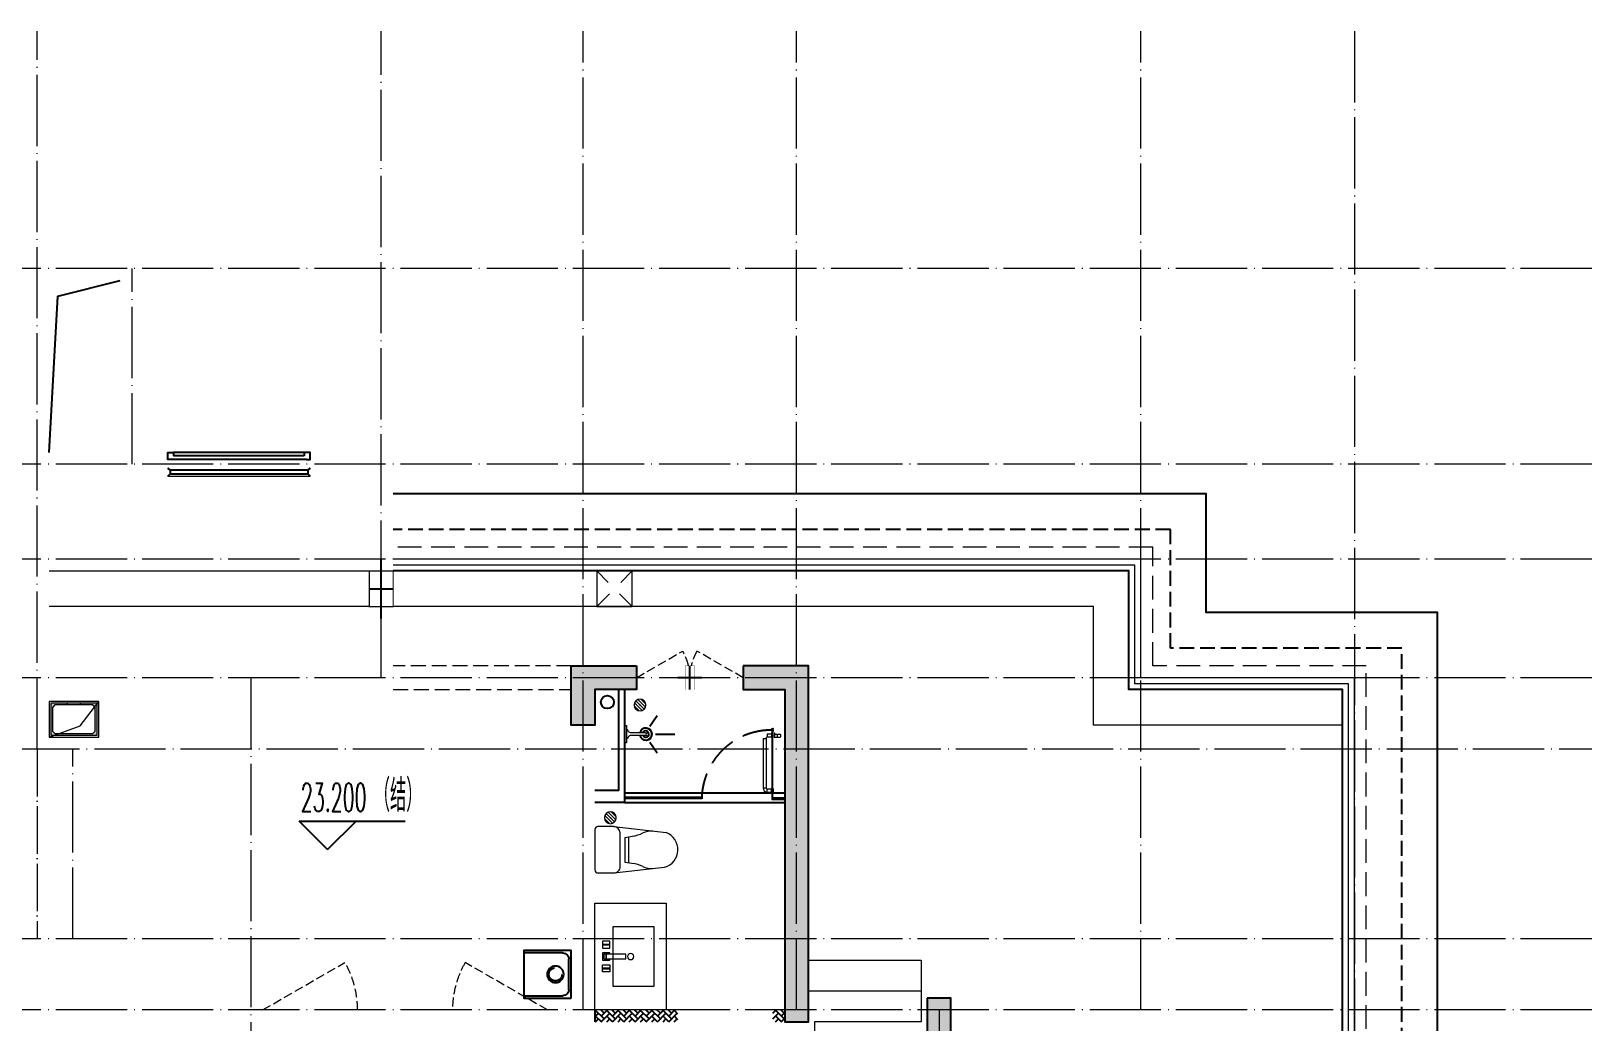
# Model space of a CAD drawing. Extents: x -518115 to 389031, y -231062 to 1628073.
# Drawn here: x 52167 to 65317, y 292815 to 301165 of the extents above; entities that cross this region are included whole.
import ezdxf

# ---------------------------------------------------------------- set-up
doc = ezdxf.new("R2010")
doc.units = 0
doc.header["$LTSCALE"] = 1000
doc.header["$MEASUREMENT"] = 0
for name, pattern in [('#P_--_20B1_001_t3$0$DASH', [0.35, 0.25, -0.1]), ('__DASH', [0.35, 0.25, -0.1]), ('DASH', [0.35, 0.25, -0.1]), ('DOTE', [2.4200000000000004, 2, -0.2, 0.02, -0.2])]:
    doc.linetypes.add(name, pattern=pattern)
for name, color, linetype in [('3-栏杆1', 135, 'Continuous'), ('COLU', 7, 'Continuous'), ('DIM_ELEV', 3, 'Continuous'), ('IP-bath&kitchen-JOHNSON', 4, 'Continuous'), ('P-bath&kitchen-JOHNSON', 4, 'Continuous'), ('ROOF', 183, 'Continuous'), ('S-砼墙填充', 251, 'Continuous'), ('VPIPE-中水', 122, 'Continuous'), ('VPIPE-雨水', 4, 'DASH'), ('保温', 6, 'Continuous'), ('机电标识类', 1, 'Continuous'), ('污水', 3, 'Continuous'), ('看线', 251, 'Continuous'), ('管', 193, 'Continuous'), ('铝合金', 144, 'Continuous')]:
    doc.layers.add(name, color=color, linetype=linetype)
for name, color, linetype, lineweight in [('DOTE', 19, 'DOTE', 9), ('LVTRY', 1, 'Continuous', 13), ('PUB_HATCH', 8, 'Continuous', 9), ('STAIR', 2, 'Continuous', 18), ('WINDOW', 144, 'Continuous', 15), ('平面-分水线', 214, 'Continuous', 15), ('平面-排水沟', 86, 'Continuous', 15), ('平面-栏杆', 135, 'Continuous', 15), ('平面-看线', 45, 'Continuous', 15), ('平面-空调室内机', 176, 'Continuous', 9), ('空调', 76, 'Continuous', 13), ('立面-洞口示意', 152, 'Continuous', 13)]:
    doc.layers.add(name, color=color, linetype=linetype, lineweight=lineweight)
doc.styles.add('_TCH_DIM', font='SIMPLEX.shx', dxfattribs={"width": 0.7, "bigfont": 'GBCBIG.shx'})
pattern_1 = [(45, (0, 0), (0, 47.41575231924514), [100.584, -33.528]), (135, (23.70786, 23.70786), (3.05311331771918e-15, 47.41575231924513), [100.584, -33.528])]

# ---------------------------------------------------------------- blocks, each defined once
blk = doc.blocks.new('GDGDGDSDA')
at = {"layer": 'DOTE', "linetype": 'DOTE', "ltscale": 0.3}
for p, q in [((458234.8193122006, 370058.6020862635), (458234.8193122008, 376108.3318260653)), ((461134.8193127813, 370658.3318185185), (461134.8193128081, 376108.3318260653)), ((462834.8193122285, 367858.3318270331), (462834.819311643, 376108.3318260653)), ((464634.8193123189, 367858.3318270331), (464634.8193123189, 376108.3318260653)), ((467534.8193124284, 367858.3318188415), (467534.8193124284, 376108.3318260653)), ((469334.8193115437, 376108.3318260653), (469334.8193115436, 359558.331827242)), ((471334.8193115436, 374108.3318260653), (417334.819312298, 374108.3318260653)), ((459034.8193122006, 372458.3318262678), (459034.8193122008, 374108.3318260652)), ((471334.8193115436, 372458.3318262678), (417334.819312298, 372458.3318262678)), ((471334.8193115436, 371658.3318203397), (417334.819312298, 371658.3318203398)), ((471334.8193115436, 370658.3318268224), (417334.819312298, 370658.3318268225)), ((460034.6024018053, 370658.3318268224), (460034.8407879619, 359558.331827242)), ((417334.819312298, 370058.602097323), (471334.8193115436, 370058.6020517343)), ((458534.8200549022, 368458.3318260834), (458534.8200551667, 370058.3318260844)), ((471334.8193115436, 368458.3318260833), (417334.819312298, 368458.3318260835)), ((471334.8193115436, 367858.3318270331), (417334.819312298, 367858.3318270331)), ((465834.8193117154, 367858.3318189288), (465834.8193117154, 359558.331827242))]:
    blk.add_line(p, q, dxfattribs=at)
blk = doc.blocks.new('dongkong')
blk.add_wipeout([(-603756.0415179721, 210770.96306340612), (-603756.0415180603, 210570.80961624245), (-603836.0415181214, 210570.80961593534), (-603836.0415181519, 210770.96306307407)])
at = {"layer": '机电标识类', "color": 250, "linetype": 'DASH', "ltscale": 400}
for p, q in [((-603896.0415180789, 210670.6929921169), (-603696.0415180789, 210670.6929921169)), ((-603796.0415180789, 210770.9630630909), (-603796.0415180789, 210570.8096162414))]:
    blk.add_line(p, q, dxfattribs=at)
at = {"layer": '空调', "color": 6, "linetype": 'DASH', "const_width": 2}
blk.add_lwpolyline([(-603756.0415180789, 210770.9630630909), (-603756.0415180789, 210570.8096162414), (-603836.0415180789, 210570.8096162414), (-603836.0415180789, 210770.9630630909)], close=True, dxfattribs=at)
blk = doc.blocks.new('R5T6Y7TRF')
at = {"layer": '平面-分水线', "color": 4, "elevation": -134.4000000000001}
blk.add_lwpolyline([(392484.8541893135, -26437.61814984633), (392784.8541893135, -26437.61814984633), (392784.8541893135, -26737.61814984633), (392484.8541893135, -26737.61814984633)], close=True, dxfattribs=at)
for points in [[(392484.8541893137, -26437.61814984609), (392581.6677419271, -26534.43170245946)], [(392688.0406367002, -26534.43170245946), (392784.8541893137, -26437.61814984609)], [(392484.8541893137, -26737.61814984609), (392593.291564103, -26629.18077505683)], [(392676.4168145243, -26629.18077505683), (392784.8541893137, -26737.61814984609)]]:
    blk.add_lwpolyline(points, dxfattribs=at)
blk = doc.blocks.new('GDGDGDGRGD')
at = {"linetype": '__DASH', "ltscale": 0.1}
blk.add_wipeout([(428916.84760748764, 296115.3631000773), (428716.694160324, 296115.3630999893), (428716.6941600065, 295815.3630998155), (428916.8476071452, 295815.3630997849)], dxfattribs=at).dxf.layer = '污水'
at = {"layer": '机电标识类', "color": 250, "linetype": 'DASH', "ltscale": 400}
for p, q in [((428816.7708839058, 295715.3630940171), (428816.7708839058, 296215.3631000333)), ((428916.8476071691, 295965.3613519751), (428716.6941603196, 295965.3613519752))]:
    blk.add_line(p, q, dxfattribs=at)
at = {"layer": '污水', "linetype": '__DASH', "ltscale": 0.1, "const_width": 10}
blk.add_lwpolyline([(428916.8476071724, 296115.3630999706), (428716.6941603228, 296115.3630999707), (428716.6941603125, 295815.363099858), (428916.847607162, 295815.3630998579)], close=True, dxfattribs=at)
blk = doc.blocks.new('GDGDGRD')
at = {"layer": 'S-砼墙填充'}
h = blk.add_hatch(color=256, dxfattribs=at)
h.dxf.hatch_style = 1
h.paths.add_polyline_path([(425766.5794054426, 295815.3630852421), (425766.5794054426, 295615.3630852421), (425416.5787021094, 295615.3630854151), (425416.5787033085, 292815.3630859881), (425216.5787033085, 292815.3630859881), (425216.5787021094, 295815.3630854151)])
h = blk.add_hatch(color=256, dxfattribs=at)
h.dxf.hatch_style = 1
h.paths.add_polyline_path([(426666.6709222656, 295815.3630856257), (426666.6709222656, 295615.3630856257), (427016.5444422306, 295615.3630999586), (427016.5444410441, 295315.3631574876), (427216.5444410441, 295315.3631574876), (427216.5444422306, 295815.3630999586)])
h = blk.add_hatch(color=256, dxfattribs=at)
h.dxf.hatch_style = 1
h.paths.add_polyline_path([(424216.556240608, 293015.3630997556), (424216.556240608, 292815.3630997556), (424216.5562417945, 292165.3631572846), (424016.5562417945, 292165.3631572846), (424016.556240608, 293015.3630997556)])
at = {"layer": 'COLU', "color": 6}
for points in [[(425766.5794054426, 295815.3630852421), (425766.5794054426, 295615.3630852421), (425416.5787021094, 295615.3630854151), (425416.5787033085, 292815.3630859881), (425216.5787033085, 292815.3630859881), (425216.5787021094, 295815.3630854151)], [(426666.6709222656, 295815.3630856257), (426666.6709222656, 295615.3630856257), (427016.5444422306, 295615.3630999586), (427016.5444410441, 295315.3631574876), (427216.5444410441, 295315.3631574876), (427216.5444422306, 295815.3630999586)], [(424216.556240608, 293015.3630997556), (424216.556240608, 292815.3630997556), (424216.556240608, 292815.3630997556), (424216.5562417945, 292165.3631572846), (424016.5562417945, 292165.3631572846), (424016.556240608, 293015.3630997556)]]:
    blk.add_lwpolyline(points, close=True, dxfattribs=at)
blk = doc.blocks.new('VXVXVXDVXDVXVDX')
at = {"layer": '保温', "linetype": 'ByBlock', "ltscale": 10}
h = blk.add_hatch(dxfattribs=at)
h.set_pattern_fill('AR-HBONE', color=251, scale=55)
h.set_pattern_definition(pattern_1)
h.paths.add_polyline_path([(425516.5787158769, 292815.3630860538), (425516.5786749359, 292915.3630860629), (425416.5786828165, 292915.3663592454), (425416.5787237576, 292815.3663592363)])
h = blk.add_hatch(dxfattribs=at)
h.set_pattern_fill('AR-HBONE', color=251, scale=55)
h.set_pattern_definition(pattern_1)
h.paths.add_polyline_path([(427016.5787225708, 292815.3630863895), (427016.5786816297, 292915.3630863986), (426316.5786749361, 292915.3663593241), (426316.5787158771, 292815.3663593151)])
at = {"layer": '保温', "color": 251, "linetype": 'ByBlock', "ltscale": 10}
blk.add_line((427016.5787020889, 292915.3630863958), (427016.5787021116, 292815.3630863922), dxfattribs=at)
blk = doc.blocks.new('A$C3EB2330C')
at = {"layer": '管'}
for p, q in [((-0.0007213222561404109, 379.9995217677206), (329.9992786777439, 379.9995217677206)), ((379.9992786777439, 329.9995217677206), (379.9992786777439, 69.99952176772058)), ((329.9992786777439, 19.99952176772058), (-0.0007213222561404109, 19.99952176772058))]:
    blk.add_line(p, q, dxfattribs=at)
blk.add_lwpolyline([(399.9992786777439, 399.9995217677206), (399.9992786777439, -0.000478232279419899), (-0.0007213222561404109, -0.000478232279419899), (-0.0007213222561404109, 399.9995217677206)], close=True, dxfattribs=at)
for centre, start, end in [((329.9992786777439, 329.9995217677206), 0, 90), ((329.9992786777439, 69.99952176772058), 270, 360)]:
    blk.add_arc(centre, 50, start, end, dxfattribs=at)
blk.add_ellipse((267.4755955390865, 199.9995217677206), major_axis=(-49.49747468307308, -49.49747468307304), ratio=0.9999999999994058, start_param=-0.7853981633977454, end_param=5.49778714378184, dxfattribs=at)
blk = doc.blocks.new('rrrrrrrrrrrra')
for p, q in [((-112.3975646988256, 458.7312025176361), (-112.3975646988256, 324.3323662159964)), ((252.6024353011744, 483.7312025176361), (-87.39756469882559, 483.7312025176361)), ((277.6024353011744, 324.3323662159964), (277.6024353011744, 458.7312025176361)), ((-112.3975646988256, 324.3323662159964), (-63.69972878636327, -103.3637925456278)), ((-59.12511469877791, 271.0599162159488), (224.3299853011267, 271.0599162159488)), ((277.6024353011744, 324.3323662159964), (227.5135563242948, -115.5808400628157)), ((-20.6103619200876, 232.4137265472673), (-34.18044077546801, 153.6153487120755)), ((191.3197469591396, 200.4502565474249), (-26.11487635679077, 200.4502565474249)), ((185.8152325224364, 232.4137265477329), (-20.6103619200876, 232.4137265472673)), ((185.8152325224364, 232.4137265477329), (199.3853113778168, 153.6153487125412))]:
    blk.add_line(p, q)
for centre, radius, start, end in [((-87.39756469882559, 458.7312025176361), 25, 90, 180), ((252.6024353011744, 458.7312025176361), 25, 0, 90), ((-59.12511469877791, 324.3323662164621), 53.27245000000602, 180, 270), ((224.3299853008939, 324.3323662164621), 53.27245000000253, 270, 0), ((-322.583031725022, 209.8070477982983), 293.8257332377133, 333.5368539848596, 351.4828191908725), ((487.787902327138, 209.8070477982983), 293.8257332377133, 188.5171808091275, 206.4631460151405), ((148.969911527005, -3.179016253445297), 224.0767612256445, 158.5202191710939, 180), ((16.2349590753438, -3.179016253445297), 224.0767612256723, 0, 21.47978082890611), ((83.83053322241176, -63.61970424279571), 152.7899563564, 195.0773243454172, 340.1181212308546)]:
    blk.add_arc(centre, radius, start, end)
blk = doc.blocks.new('A$C1E0F638F')
for points in [[(499.7003750004806, 435.1003879043274), (499.7003750004806, 85.1003879038617), (-4.325015470385551e-05, 85.10038790432736), (-4.325015470385551e-05, 435.1003879038617)], [(269.850552206859, 30.00024752598256), (229.850552206859, 30.00024752644822), (229.850552206859, 195.0002475259826), (269.850552206859, 195.0002475264482)], [(119.850552206859, 0.0002475259825587273), (179.850552206859, 0.0002475259825587273), (179.850552206859, 60.00024752598256), (119.850552206859, 60.00024752598256)], [(146.850552206859, 55.00024752598256), (152.850552206859, 55.00024752644822), (152.850552206859, 5.00024752644822), (146.850552206859, 5.00024752644822)], [(229.850552206859, 30.00024752644822), (269.850552206859, 30.00024752598256), (269.850552206859, 10.00024752598256), (229.850552206859, 10.00024752644822)], [(379.850552206859, 0.0002475259825587273), (319.850552206859, 0.0002475264482200146), (319.850552206859, 60.00024752644822), (379.850552206859, 60.00024752644822)], [(352.850552206859, 55.00024752598256), (346.850552206859, 55.00024752598256), (346.850552206859, 5.000247525982559), (352.850552206859, 5.000247525982559)]]:
    blk.add_lwpolyline(points, close=True)
blk.add_lwpolyline([(269.850552206859, 60.00024752598256), (279.850552206859, 60.00024752598256), (279.850552206859, 0.0002475264482200146), (219.850552206859, 0.0002475259825587273), (219.850552206859, 60.00024752598256), (229.850552206859, 60.00024752644822)])
blk.add_circle((249.850552206859, 236.2614032463171), 26)
blk = doc.blocks.new('$lvtry$00000171')
for p, q in [((-74.24621202462731, 10.60660171788186), (-10.60660171788186, 74.24621202462731)), ((-69.81875867368217, -27.39235180270043), (27.39235180242758, 69.81875867368217)), ((-53.03300858900184, -53.03300858886359), (53.03300858900184, 53.03300858886359)), ((-27.39235180242758, -69.81875867368217), (69.81875867368217, 27.39235180270043)), ((10.60660171788186, -74.24621202462731), (74.24621202462731, -10.60660171788186))]:
    blk.add_line(p, q)
blk.add_circle((0, 0), 75)
blk.add_point((0, 0))
blk = doc.blocks.new('135')
blk.add_hatch(color=256).paths.add_polyline_path([(4.76418280357393, 1.812162386259842), (3.614183923258678, -0.9586682789313272), (-4.698308072380313, 2.491328362025341), (-3.548309192054148, 5.262159027231063)])
for p, q in [((-6.34257382159194, 2.632406550414998), (5.421245566391007, -2.250020692198631)), ((-5.698204626369259, 2.906323017595241), (-5.160113183243083, 2.682994842084553)), ((-5.555794630552554, 18.93025617586591), (-3.355794630551827, 19.41189882087838)), ((-3.355794630551827, 19.41189882087838), (-5.502586708164016, 19.38346581543646)), ((5.249555696867901, 10.9245783101278), (-5.25044430312846, 10.93328680312606)), ((5.227938415449898, 9.660595023749009), (-5.205485498692723, 9.660595023727183)), ((-5.160113183243083, 2.682994842084553), (-3.818447822857706, 5.915630618167598)), ((-5.000000000007275, 10.93307908955376), (-5.000000000007275, 30.53458335841333)), ((-3.818447822857706, 5.915630618167598), (5.417654394495911, 2.08230101709978)), ((0, -9.095e-13), (-7.276000000000001e-12, 39.11915162772765)), ((5.617387633388716, 18.86060526279379), (3.417387633387988, 19.34224790780627)), ((3.417387633387988, 19.34224790780627), (5.564179711000178, 19.31381490236435)), ((4.075989034128724, -1.150334758983262), (5.417654394495911, 2.08230101709978)), ((4.999999999996362, 10.92478528669653), (4.999999999992723, 32.30060393840449)), ((4.075989034125087, -1.150334758983262), (5.7233188174323, -1.834038541420341))]:
    blk.add_line(p, q)
for centre, radius, start, end in [((6.161034868437128, 15.83646535001662), 13.51105029248686, 151.0147378050733, 204.8403314206463), ((13.49583268638525, 4.204098348475781), 20.48112573357894, 163.092431708237, 182.0011966084188), ((-5.975522388205718, 3.562607190228845), 1, 184.2275252268287, 248.4661137629982), ((13.54264475737364, 4.193994001077044), 19.52885339284392, 163.7443120071847, 182.5268738689926), ((8.625610374787357, 15.4674340699994), 14.59806099666519, 166.2780045267358, 198.0953497200314), ((-5.467505949505721, 3.349919817060253), 0.5, 181.9385014602077, 247.2597126889964), ((-5.220308285297505, 22.14142036417525), 0.5, 335.7643365041333, 151.0147378054934), ((3.827398038803949, 18.06844884589281), 9.42220170707689, 155.7643365036202, 171.9772791662345), ((5.153695528464595, 22.26171150950449), 0.5, 29.84246110022977, 204.5740373216479), ((-5.946870150815811, 17.18555889137405), 11.70614123311011, 10.4750181798539, 24.57403732164799), ((29.07817214454553, 6.708467335577552), 24.03224306675829, 172.943947749341, 199.2318175570648), ((-6.288615623223449, 15.43590622998363), 12.3887641438454, 338.644919711974, 16.04760207510264), ((-6.035673477003001, 15.84248269684667), 13.39994098009156, 334.9111406033848, 29.84246110034611), ((26.37160870551816, 6.273545375245702), 20.6409126368038, 169.1453753653255, 199.9525787155704), ((5.869786496521555, -1.169297062749137), 1.170107913508445, 247.4597126892894, 19.95257871601565), ((5.914985297487874, -1.372233430550295), 0.5, 247.4597126892894, 19.23181755750988)]:
    blk.add_arc(centre, radius, start, end)
blk.add_open_spline([(-5.000000000007275, 30.53458335841333), (-4.10443294849756, 31.33336597555081), (-2.288282033354334, 32.95324444101334), (0.90438098919185, 29.19536669430727), (3.450096077842316, 31.12548990286359), (4.999999999992723, 32.30060393840449)], degree=3, knots=[0, 0, 0, 0, 3.066329070407599, 6.218313121244897, 11.12413523619883, 11.12413523619883, 11.12413523619883, 11.12413523619883])
blk = doc.blocks.new('SDFAWERAWER')
at = {"layer": 'LVTRY', "color": 1}
for p, q in [((593941.1893833182, -1242210.071718162), (593783.7054442759, -1242594.768872668)), ((593964.6458707345, -1242219.669193542), (593807.1619316919, -1242604.366348048)), ((593941.1893833182, -1242210.071718162), (593964.6458707345, -1242219.669193542)), ((593987.7654218215, -1242190.543110286), (593978.1679464299, -1242213.999597729)), ((594007.4885557, -1242225.996441955), (593978.1679464299, -1242213.999597729)), ((594017.0860310916, -1242202.539954511), (593987.7654218215, -1242190.543110286)), ((594015.8193360465, -1242220.432964417), (594027.1688849085, -1242192.714558183)), ((594015.8193360465, -1242220.432964417), (594021.6828450572, -1242222.833830523)), ((594025.7000045974, -1242203.902384486), (594018.4845674199, -1242221.524267195)), ((594018.4845674199, -1242221.524267195), (594021.4897947444, -1242220.265124338)), ((594025.3530065713, -1242210.830205286), (594021.4897947444, -1242220.265124338)), ((594022.5558872721, -1242220.70164544), (594021.6828450572, -1242222.833830523)), ((594021.6828450572, -1242222.833830523), (594023.9367655669, -1242221.889473379)), ((594022.6186791044, -1242211.427743668), (594029.8341162818, -1242193.80586096)), ((594024.1550261178, -1242221.356427115), (594023.937164888, -1242221.888498138)), ((594025.3530065713, -1242210.830205286), (594031.0932591765, -1242196.811088268)), ((594027.1688849085, -1242192.714558183), (594033.0323939191, -1242195.115424288)), ((594027.746431214, -1242234.285170699), (594078.3911199654, -1242255.006992549)), ((594029.8341162818, -1242193.80586096), (594031.0932591765, -1242196.811088268)), ((594032.1593517042, -1242197.24760937), (594033.0323939191, -1242195.115424288)), ((594033.0323939191, -1242195.115424288), (594033.976751101, -1242197.369344781)), ((594033.7584905497, -1242197.902391045), (594033.9763517794, -1242197.370320023)), ((594047.2517495372, -1242200.933083513), (594035.9092786319, -1242228.654386825)), ((594035.9092786319, -1242228.654386825), (594038.5747885434, -1242229.745009019)), ((594037.3439066054, -1242210.828683256), (594087.9885953569, -1242231.550505105)), ((594038.5747885434, -1242229.745009019), (594045.1743897707, -1242213.615406493)), ((594038.5747885434, -1242229.745009019), (594041.579694262, -1242228.485098852)), ((594041.579694262, -1242228.485098852), (594051.1771696536, -1242205.028611409)), ((594049.9172594484, -1242202.023705706), (594043.3176582216, -1242218.153308231)), ((594047.2517495372, -1242200.933083513), (594049.9172594484, -1242202.023705706)), ((594049.9172594484, -1242202.023705706), (594051.1771696536, -1242205.028611409)), ((594057.0670404839, -1242246.282014925), (594066.6645158757, -1242222.825527482)), ((593783.7054442759, -1242594.768872668), (593807.1619316919, -1242604.366348048)), ((593803.2340521519, -1242641.344911171), (593812.8315275433, -1242617.888423728)), ((593803.2340521519, -1242641.344911171), (593832.554661422, -1242653.341755396)), ((593812.8315275433, -1242617.888423728), (593842.1521368134, -1242629.885267953)), ((593842.1521368134, -1242629.885267953), (593832.554661422, -1242653.341755396)), ((593833.814571627, -1242656.346661099), (593832.554661422, -1242653.341755396)), ((593845.157042532, -1242628.625357786), (593833.814571627, -1242656.346661099)), ((593836.4800815652, -1242657.437283303), (593833.814571627, -1242656.346661099)), ((593847.8225524705, -1242629.715979991), (593836.4800815652, -1242657.437283303)), ((593845.157042532, -1242628.625357786), (593842.1521368134, -1242629.885267953)), ((593847.8225524705, -1242629.715979991), (593845.157042532, -1242628.625357786)), ((593847.1421213057, -1242661.799772115), (593858.4845922105, -1242634.078468803)), ((593847.1421213057, -1242661.799772115), (593849.807631217, -1242662.890394308)), ((593849.807631217, -1242662.890394308), (593861.150102122, -1242635.169090996)), ((593852.0613105225, -1242661.945461682), (593862.0950347865, -1242637.422770285)), ((593858.4845922105, -1242634.078468803), (593861.150102122, -1242635.169090996)), ((593861.150102122, -1242635.169090996), (593862.0950347865, -1242637.422770285))]:
    blk.add_line(p, q, dxfattribs=at)
blk.add_lwpolyline([(593823.4857289928, -1242716.975934958), (594045.7556563742, -1242173.940086161), (594036.5013807861, -1242170.150840413), (593814.2314534048, -1242713.186689209)], close=True, dxfattribs=at)
blk.add_arc((594075.2654484361, -1242240.036391133), 15.29342111015146, 281.7932153755734, 33.70187580186141, dxfattribs=at)
for centre, major_axis, start_param, end_param in [((593974.2417065077, -1242223.595433476), (3.926239933352681, 9.595835773426348), 0, 1.570796326794897), ((593816.7577674654, -1242608.292587982), (13.52371531371392, 33.05232318957029), 1.570796326794897, 3.141592653589793), ((593816.7577674654, -1242608.292587982), (3.926239933352681, 9.595835773426348), 1.570796326794897, 3.141592653589793)]:
    blk.add_ellipse(centre, major_axis=major_axis, ratio=1, start_param=start_param, end_param=end_param, dxfattribs=at)
at = {"layer": 'P-bath&kitchen-JOHNSON', "color": 8, "linetype": 'DASH'}
blk.add_arc((593809.7670385346, -1242714.004828131), 586.199339652145, 67.53694625199444, 157.1324720308851, dxfattribs=at)
at = {"layer": 'LVTRY', "color": 1, "xscale": -1, "rotation": 157.7329157530927}
blk.add_blockref('135', (594045.2713309255, -1242161.927690595), dxfattribs=at)
blk = doc.blocks.new('A$C5DCB2F21')
at = {"layer": 'IP-bath&kitchen-JOHNSON', "color": 8}
for p, q in [((-68.28558143033297, -213.1606503543517), (-157.7014214626688, -274.9614281078248)), ((-0.0579361711279489, -261.3536447175793), (-0.0579361711570528, -424.6555120690827)), ((68.16970908802614, -213.1606503543517), (157.5855491203619, -274.9614281078248))]:
    blk.add_line(p, q, dxfattribs=at)
at = {"layer": 'IP-bath&kitchen-JOHNSON', "color": 250}
for centre, major_axis, ratio, start_param, end_param in [((0.0421103943663184, -178.7724866370772), (-50.96224410476142, 6.55561e-11), 0.9900522014073144, -1.362970376127611, 4.504563029716158), ((0.0421103943663184, -177.7692267618913), (-26.80467913510691, 8.690706e-10), 0.9948122416210567, -1.167676844559286, 4.309269498205915)]:
    blk.add_ellipse(centre, major_axis=major_axis, ratio=ratio, start_param=start_param, end_param=end_param, dxfattribs=at)
at = {"layer": 'LVTRY', "color": 1}
for p, q in [((73.60639230580999, 0), (-73.60639230580999, 0)), ((-10.47308850636909, -173.5162652194049), (-10.47308850636909, -49.2578386965979)), ((10.5573092952909, -173.5162652194049), (10.5573092952909, -49.2578386965979))]:
    blk.add_line(p, q, dxfattribs=at)
blk.add_lwpolyline([(73.60639230580999, 0), (73.60639230580999, -15.772798351245), (-73.60639230580999, -15.772798351245), (-73.60639230580999, 0)], dxfattribs=at)
for points in [[(-26.29978149385716, -30.6730770759059, -0.3641418619200349), (-37.77772499481944, -15.772798351245, -0.0204951839784475)], [(-10.47308850636909, -49.43990604687496, 0.214893116671168), (-26.29978149385716, -30.6730770759059, 7.649644273232357)], [(10.5573092952909, -49.2578386965979, -0.2143900455666535), (26.29978149385716, -30.6730770759059, -7.649644273232357)], [(26.29978149385716, -30.6730770759059, 0.3641418619200187), (37.77772499482671, -15.772798351245, 0.0204951839784475)]]:
    blk.add_lwpolyline(points, format="xyb", dxfattribs=at)
blk.add_arc((0.0421103944609058, -173.5162652194049), 10.51519890083, 180, 0, dxfattribs=at)
for centre, major_axis, ratio, start_param, end_param in [((0.0421103943663184, -181.2952494334531), (53.64446843239703, 4.6092399e-09), 0.9875770290783108, 1.768090240399728, 7.656687720196345), ((-12.41473554639378, -164.737432311369), (1.3012e-12, 1.432845619463478), 0.8500000000096485, -1.570796326743344, 4.712388980436241), ((-12.41473554639378, -189.1718906858077), (-2.801241e-10, 1.432845619478029), 0.8500000000010158, 4.712388980259137, 10.99557428743872), ((12.49895633515552, -164.737432311369), (-1.089747e-10, 1.432845619463478), 0.8500000000096485, 4.712388980370823, 10.99557428755041), ((12.49895633515552, -189.1718906858077), (-3.904000999999999e-10, 1.43284561947803), 0.8500000000010156, 4.712388980193717, 10.9955742873733)]:
    blk.add_ellipse(centre, major_axis=major_axis, ratio=ratio, start_param=start_param, end_param=end_param, dxfattribs=at)
blk = doc.blocks.new('A$C5C58052D')
at = {"layer": 'IP-bath&kitchen-JOHNSON'}
for p, q in [((-49.99996080552228, -870.3115543133463), (-1399.997573487693, -870.3115586272907)), ((-1399.997573484667, -915.3115590930684), (-1299.997573835775, -915.3115590594243)), ((-1299.997573835775, -925.3115590594243), (-1299.997573839501, -915.3115590594243)), ((-700.0094203397166, -915.3115590777015), (-700.0094203348272, -905.3115588579094)), ((-49.99996080552228, -915.3115543150925), (-700.0094203397166, -915.3115590777015)), ((-49.99996080552228, -905.3115543150925), (-699.9975735293701, -905.3115588579094)), ((-1399.997573484667, -925.3115590930684), (-1299.997573835775, -925.3115590594243)), ((-49.99996080552228, -950.3114893491729), (-1399.997573487461, -950.3115586272907))]:
    blk.add_line(p, q, dxfattribs=at)
at = {"layer": 'IP-bath&kitchen-JOHNSON', "color": 8}
for points in [[(-50, 0), (-49.9999569831416, -950.3115181066096), (200.0024476789404, -950.3115019814577)], [(0, 0), (1.881248317658901e-05, -850.3115094205132), (200.0024453278165, -850.3115094189416)]]:
    blk.add_lwpolyline(points, dxfattribs=at)
at = {"layer": 'LVTRY', "color": 1}
blk.add_lwpolyline([(-399.9873395997565, -2699.999390983779), (200.0126604004763, -2699.999390983779), (200.0126603917452, -1800.000353202282), (-399.9873396086041, -1800.000353202282)], close=True, dxfattribs=at)
at = {"layer": 'IP-bath&kitchen-JOHNSON', "xscale": -1}
for name, p, rotation in [('A$C5DCB2F21', (-50.01090498571284, -375.0039311598521), 269.991511475553), ('SDFAWERAWER', (1019018.516762859, 924235.1846695608), 337.7402306568928)]:
    blk.add_blockref(name, p, dxfattribs=dict(at, rotation=rotation))
at = {"layer": 'LVTRY', "xscale": 0.6666666667107826, "yscale": 0.6666666667107826}
for p in [(-180, -129.9999999977881), (70.00242649810389, -1079.99999999546)]:
    blk.add_blockref('$lvtry$00000171', p, dxfattribs=at)
at = {"layer": 'LVTRY', "color": 1, "extrusion": (0, 0, -1), "zscale": -1, "rotation": 90.00000000000001}
blk.add_blockref('rrrrrrrrrrrra', (283.7312050068285, -1432.758170591318), dxfattribs=at)
at = {"layer": 'LVTRY', "color": 1, "rotation": 90.00000000000001}
blk.add_blockref('A$C1E0F638F', (135.1025586216711, -2499.694016935595), dxfattribs=at)
blk = doc.blocks.new('A$C1BAD4CCC')
at = {"layer": 'PUB_HATCH'}
blk.add_hatch(color=256, dxfattribs=at).paths.add_polyline_path([(15, -15), (15, -285), (155, -285), (155, -270), (50, -270), (30, -250), (30, -50), (50, -30), (370, -30), (390, -50), (390, -250), (370, -270), (265, -270), (265, -285), (405, -285), (405, -15)])
at = {"layer": 'LVTRY', "color": 1}
for p, q in [((155, -270), (155, -285)), ((265, -270), (265, -285))]:
    blk.add_line(p, q, dxfattribs=at)
for points in [[(420, 0), (0, 0), (0, -300), (420, -300)], [(405, -15), (15, -15), (15, -285), (405, -285)], [(50, -270), (370, -270), (390, -250), (390, -50), (370, -30), (50, -30), (30, -50), (30, -250), (50, -270)]]:
    blk.add_lwpolyline(points, close=True, dxfattribs=at)
at = {"layer": '立面-洞口示意'}
blk.add_lwpolyline([(420, 0), (156.4480628857855, -93.94938325695693), (0, -300)], dxfattribs=at)

msp = doc.modelspace()

# ---------------------------------------------------------------- linework, layer by layer
at = {"layer": '3-栏杆1', "color": 5}
for p, q in [((53336.82289171417, 297464.4922482019), (53316.55426131713, 297482.2798265165)), ((53316.55426131713, 297482.2798265165), (53336.82289153396, 297464.4922483602)), ((53336.82289153396, 297464.4922483602), (53336.82289153116, 297435.2099685019)), ((54496.30907957576, 297464.4261708418), (53336.82289153396, 297464.4554829299)), ((54496.30907939555, 297464.4922481595), (54516.57770979259, 297482.279826474)), ((54516.57770979259, 297482.279826474), (54496.30907957576, 297464.4922483178)), ((54496.30907957576, 297464.4922483178), (54496.30907957855, 297435.2099684594)), ((53316.55428486702, 297415.3630934662), (53336.82289153116, 297435.2099685019)), ((53336.82289153116, 297435.1732128755), (54496.30907957855, 297435.143920652)), ((54496.30907957855, 297435.2099684594), (54516.5776862427, 297415.3630934238)), ((54516.5776862427, 297415.3630934238), (54496.30907957855, 297435.2099684594))]:
    msp.add_line(p, q, dxfattribs=at)
at = {"layer": 'DIM_ELEV'}
for p, q in [((54664.33549808856, 294267.5533557586), (54424.33549808856, 294507.5533557586)), ((54424.33549808856, 294507.5533557586), (55316.58588148846, 294507.5533557586)), ((54664.33549808856, 294267.5533557586), (54904.33549808856, 294507.5533557586))]:
    msp.add_line(p, q, dxfattribs=at)
at = {"layer": 'DOTE', "ltscale": 0.2}
msp.add_line((52216.57870275213, 295115.633353458), (52216.57870275213, 293515.3630932778), dxfattribs=at)
at = {"layer": 'STAIR'}
msp.add_line((59666.57870329829, 292815.3630871244), (58766.57870353403, 292815.363086223), dxfattribs=at)
for points in [[(58716.57870296709, 293075.363086263), (58716.578702787, 293335.363086263), (59666.57870077016, 293335.363087161), (59666.57870457589, 293075.363087161)], [(58716.57870177709, 292815.3630862817), (58716.57870159694, 293075.3630862817), (59666.5787009495, 293075.363087161), (59666.57870475529, 292815.3630869424)], [(58766.57870311476, 292815.3630861879), (58766.57870329305, 292555.3630861879), (59716.60116088815, 292555.3630870054), (59716.6011643355, 292815.3630870054)]]:
    msp.add_lwpolyline(points, dxfattribs=at)
at = {"layer": 'VPIPE-中水', "linetype": 'Continuous'}
msp.add_circle((57021.79840000381, 295510.3642913746), 55, dxfattribs=at)
at = {"layer": 'VPIPE-雨水'}
msp.add_circle((56584.05501971458, 293215.3630864367), 55, dxfattribs=at)
at = {"layer": 'WINDOW', "linetype": 'DASH', "ltscale": 0.5}
for p, q in [((56716.57870291296, 295815.3630856433), (55216.57870335598, 295815.363085666)), ((55216.57870335289, 295615.361889104), (56716.57870290859, 295615.3618890715))]:
    msp.add_line(p, q, dxfattribs=at)
at = {"layer": 'WINDOW', "color": 250, "linetype": 'DASH', "ltscale": 0.3}
for points in [[(57266.48649721954, 295715.3630940169), (57656.2396865281, 295940.2907523329, -0.131605288826864), (57716.48649726936, 295715.3630940457)], [(58166.48649731919, 295715.3630940169), (57776.73330801062, 295940.2907523329, 0.131605288826864), (57716.48649726936, 295715.3630940457)], [(54116.5791006324, 292915.3631101706), (54809.39942366537, 293315.3631101726, -0.1316524975905399), (54916.5791006388, 292915.3631101629)], [(56516.57907217817, 292915.3631101706), (55823.7587491452, 293315.3631101726, 0.1316524975905399), (55716.57907217176, 292915.3631101629)]]:
    msp.add_lwpolyline(points, format="xyb", dxfattribs=at)
at = {"layer": '平面-排水沟'}
msp.add_line((52316.60116337845, 296615.3630857152), (55016.57870336703, 296615.3630856782), dxfattribs=at)
at = {"layer": '平面-看线'}
msp.add_line((53316.57768625551, 297415.3630936479), (54516.5776862427, 297415.3630934238), dxfattribs=at)
at = {"layer": '看线', "color": 202, "ltscale": 0.5}
msp.add_lwpolyline([(52316.6011626923, 297615.3630934466), (52391.49898482353, 298932.499975301), (52916.57768762117, 299065.3630685617)], dxfattribs=at)
at = {"layer": '铝合金', "color": 36}
for points in [[(53346.59370770433, 297555.361878011), (53316.59370876662, 297555.3538945303), (53316.57773935678, 297615.3630933611), (53366.57773758634, 297615.3763991622), (53366.58572106704, 297585.3764002245)], [(53316.58572283748, 297585.3630944234), (53316.57773935678, 297615.3630933611), (53366.57773758634, 297615.3763991622), (53366.58039874653, 297605.3763995163), (53366.58039874653, 297605.3763995163), (53366.5857235156, 297585.3671992696)], [(54466.57774356299, 297615.3405866679), (53366.5777400349, 297615.3671982074)], [(54466.58572704368, 297585.3405877302), (53366.5857235156, 297585.3671992696)], [(54486.59370981611, 297555.3459111124), (54516.59370875382, 297555.353894593), (54516.57773934398, 297615.3630934238), (54466.57774111442, 297615.3497876227), (54466.58572459512, 297585.349788685)], [(54516.58572282468, 297585.3630944861), (54516.57773934398, 297615.3630934238), (54466.57774111442, 297615.3497876227), (54466.58040227473, 297605.3497879768), (54466.58040227473, 297605.3497879768), (54466.58572704368, 297585.3405877302)], [(54486.59387790307, 297555.345911158), (53346.59370770433, 297555.361878011)]]:
    msp.add_lwpolyline(points, dxfattribs=at)

# ---------------------------------------------------------------- block references
msp.add_blockref('GDGDGDSDA', (-406018.2406094485, -74942.96873280557))
at = {"color": 2, "xscale": -1}
msp.add_blockref('R5T6Y7TRF', (449716.4300308002, 323052.981235654, 134.4000000000001), dxfattribs=at)
at = {"rotation": 180}
msp.add_blockref('A$C1BAD4CCC', (52736.57859202439, 295215.8993435946), dxfattribs=at)
at = {"layer": '管', "xscale": -1, "rotation": 180}
msp.add_blockref('A$C3EB2330C', (56316.57942417549, 293415.3626082044), dxfattribs=at)

# ---------------------------------------------------------------- texts
at = {"layer": 'DIM_ELEV', "color": 7, "style": '_TCH_DIM'}
for s, height, width, p in [('23.200', 238, 0.4941176470588236, (54438.0135913226, 294587.6333557586)), ('（结）', 270.0709219858156, 0.7, (55054.0135913226, 294587.6333557586))]:
    msp.add_text(s, height=height, dxfattribs=dict(at, width=width)).set_placement(p)

# ---------------------------------------------------------------- next in the draw order: block references
at = {"layer": '平面-空调室内机', "ltscale": 0.3, "rotation": 180}
msp.add_blockref('dongkong', (-546079.4628169413, 506386.1731086868), dxfattribs=at)

# ---------------------------------------------------------------- next in the draw order: linework, layer by layer
at = {"layer": 'ROOF', "ltscale": 0.8}
for points in [[(60916.57867612375, 287265.3630942733), (64016.57870213379, 287265.3630840384), (64016.57870231097, 296265.3570446459), (62066.57870048779, 296265.3812096702), (62066.5787004233, 297265.3630856975), (55216.5782439537, 297265.3630858447)], [(60766.5787037086, 287915.3630949336), (63216.57870214659, 287915.3630862866), (63216.57870229817, 295615.3657708461), (61416.57870052976, 295615.3899358704), (61416.57870046527, 296615.3630857114), (55216.57824393973, 296615.3630858447)]]:
    msp.add_lwpolyline(points, dxfattribs=at)
at = {"layer": '平面-排水沟'}
msp.add_lwpolyline([(63216.57601751498, 295315.3798672141), (61116.57601574657, 295315.3798670787), (61116.57870052761, 296315.3630859639), (52316.57870259631, 296315.3630854008)], dxfattribs=at)
at = {"layer": '平面-栏杆'}
for points in [[(60766.57870336273, 287815.3630949336), (63316.57870214462, 287815.3630859408), (63316.57870230015, 295715.3644283538), (61516.5787005233, 295715.3885933781), (61516.57870045881, 296715.3630857093), (55216.57824394188, 296715.3630858447)], [(60766.57870353566, 287865.3630949336), (63266.57870214561, 287865.3630861137), (63266.57870229916, 295665.3650995999), (61466.5787005265, 295665.3892646242), (61466.57870046201, 296665.3630857103), (55216.57824394084, 296665.3630858447)]]:
    msp.add_lwpolyline(points, dxfattribs=at)
at = {"layer": '平面-看线', "linetype": 'DASH', "ltscale": 0.8}
msp.add_lwpolyline([(60766.57870301686, 287715.3630949336), (63416.57870214264, 287715.3630855949), (63416.57870230213, 295815.3630858614), (61616.57870051684, 295815.3872508857), (61616.57870045234, 296815.3630857071), (55216.57824394404, 296815.3630858447)], dxfattribs=at)
at = {"layer": '看线', "color": 202, "linetype": '#P_--_20B1_001_t3$0$DASH', "ltscale": 0.5}
msp.add_lwpolyline([(60766.5786660235, 286715.3630964444), (60766.57866881648, 287565.3630947693), (63716.57870213967, 287565.3630850761), (63716.57870230509, 295965.3610721229), (61766.57870050718, 295965.3852371472), (61766.57870044268, 296965.3630857039), (55216.57824394724, 296965.3630858447)], dxfattribs=at)

# ---------------------------------------------------------------- next in the draw order: block references
at = {"xscale": -1}
for name in ['GDGDGRD', 'VXVXVXDVXDVXVDX']:
    msp.add_blockref(name, (483933.1574049445, -2.328306436538696e-10), dxfattribs=at)
at = {"xscale": -1, "rotation": 359.9999999999938}
msp.add_blockref('A$C5C58052D', (57116.62561957247, 295615.3630850739), dxfattribs=at)

# ---------------------------------------------------------------- next in the draw order: block references
at = {"xscale": -1}
msp.add_blockref('GDGDGDGRGD', (483933.1574049514, 499.9999856009381), dxfattribs=at)

doc.saveas('drawing.dxf')
